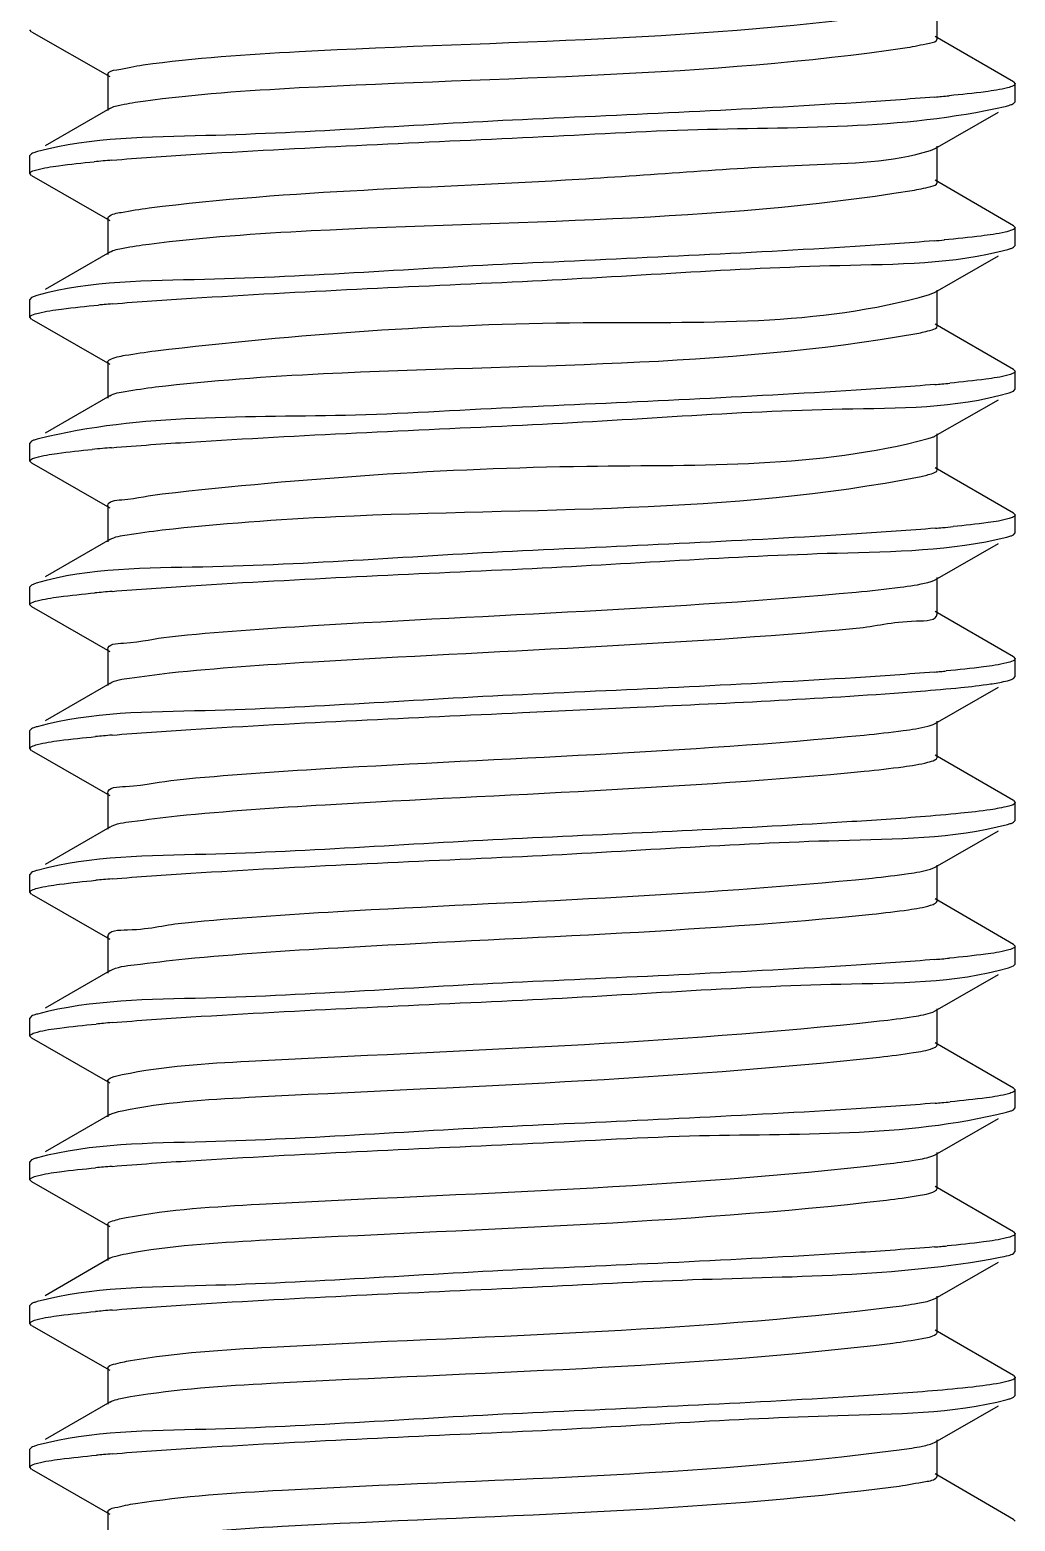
# Model space of a CAD drawing. Extents: x 1247970 to 1725648, y 860327 to 1277876.
# Drawn here: x 1318365.7 to 1318426.8, y 1199330.8 to 1199423.2 of the extents above; entities that cross this region are included whole.
import ezdxf

# ---------------------------------------------------------------- set-up
doc = ezdxf.new("R2010")
doc.units = 0
doc.header["$LTSCALE"] = 1000
doc.header["$MEASUREMENT"] = 0
doc.layers.get('0').update_dxf_attribs({"color": 254})
doc.layers.add('TK', color=4, linetype='Continuous')

# ---------------------------------------------------------------- blocks, each defined once
blk = doc.blocks.new('A$C7BF01818')
at = {"linetype": 'Continuous'}
for p, q in [((-2241.757, 5933.164), (-2241.757, 5935.404)), ((-2297.905, 5933.6), (-2298.005, 5933.715)), ((-2297.905, 5933.6), (-2293.051, 5930.814)), ((-2237.02, 5930.486), (-2241.874, 5933.299)), ((-2293.17, 5930.95), (-2293.17, 5928.71)), ((-2237.02, 5930.486), (-2236.921, 5930.372)), ((-2236.921, 5929.261), (-2236.921, 5930.372)), ((-2237.022, 5929.146), (-2236.921, 5929.261)), ((-2293.053, 5928.845), (-2297.045, 5926.532)), ((-2241.876, 5926.36), (-2237.957, 5928.61)), ((-2242.165, 5926.244), (-2241.878, 5926.36)), ((-2241.757, 5924.256), (-2241.757, 5926.496)), ((-2297.907, 5926.032), (-2298.005, 5925.918)), ((-2298.005, 5924.807), (-2298.005, 5925.918)), ((-2297.905, 5924.692), (-2298.005, 5924.807)), ((-2297.905, 5924.692), (-2293.051, 5921.906)), ((-2237.02, 5921.578), (-2241.874, 5924.391)), ((-2293.17, 5922.042), (-2293.17, 5919.802)), ((-2293.169, 5922.042), (-2293.124, 5922.127)), ((-2237.02, 5921.578), (-2236.921, 5921.464)), ((-2236.921, 5920.353), (-2236.921, 5921.464)), ((-2293.053, 5919.937), (-2297.045, 5917.624)), ((-2237.022, 5920.238), (-2236.921, 5920.353)), ((-2241.876, 5917.452), (-2237.957, 5919.702)), ((-2297.907, 5917.124), (-2298.005, 5917.01)), ((-2298.005, 5915.899), (-2298.005, 5917.01)), ((-2297.573, 5917.249), (-2297.906, 5917.124)), ((-2242.226, 5917.317), (-2241.878, 5917.452)), ((-2241.757, 5915.348), (-2241.757, 5917.588)), ((-2297.905, 5915.784), (-2298.005, 5915.9)), ((-2297.905, 5915.784), (-2293.051, 5912.998)), ((-2237.02, 5912.67), (-2241.874, 5915.483)), ((-2293.17, 5913.134), (-2293.17, 5910.894)), ((-2237.02, 5912.67), (-2236.921, 5912.556)), ((-2236.921, 5911.445), (-2236.921, 5912.556)), ((-2237.022, 5911.33), (-2236.921, 5911.445)), ((-2293.053, 5911.029), (-2297.045, 5908.716)), ((-2241.876, 5908.544), (-2237.957, 5910.793)), ((-2237.303, 5911.22), (-2237.022, 5911.33)), ((-2241.757, 5906.44), (-2241.757, 5908.68)), ((-2297.907, 5908.216), (-2298.005, 5908.103)), ((-2298.005, 5906.991), (-2298.005, 5908.102)), ((-2297.905, 5906.876), (-2298.005, 5906.99)), ((-2297.905, 5906.876), (-2293.051, 5904.09)), ((-2237.02, 5903.762), (-2241.874, 5906.575)), ((-2293.17, 5904.226), (-2293.17, 5901.986)), ((-2237.02, 5903.762), (-2236.921, 5903.649)), ((-2236.921, 5902.537), (-2236.921, 5903.648)), ((-2237.022, 5902.422), (-2236.921, 5902.536)), ((-2293.053, 5902.121), (-2297.045, 5899.808)), ((-2241.876, 5899.635), (-2237.957, 5901.885)), ((-2297.619, 5899.42), (-2297.907, 5899.308)), ((-2241.757, 5897.532), (-2241.757, 5899.772)), ((-2297.907, 5899.308), (-2298.005, 5899.194)), ((-2298.005, 5898.083), (-2298.005, 5899.194)), ((-2297.905, 5897.968), (-2298.005, 5898.083)), ((-2297.905, 5897.968), (-2293.051, 5895.181)), ((-2237.02, 5894.854), (-2241.874, 5897.667)), ((-2293.17, 5895.318), (-2293.17, 5893.078)), ((-2237.02, 5894.854), (-2236.921, 5894.74)), ((-2236.921, 5893.629), (-2236.921, 5894.74)), ((-2293.053, 5893.213), (-2297.045, 5890.899)), ((-2241.876, 5890.727), (-2237.957, 5892.977)), ((-2237.022, 5893.514), (-2236.921, 5893.629)), ((-2297.907, 5890.4), (-2298.005, 5890.286)), ((-2298.005, 5889.175), (-2298.005, 5890.286)), ((-2241.757, 5888.624), (-2241.757, 5890.864)), ((-2297.905, 5889.06), (-2298.005, 5889.175)), ((-2297.905, 5889.06), (-2293.051, 5886.273)), ((-2237.02, 5885.946), (-2241.874, 5888.759)), ((-2293.17, 5886.41), (-2293.17, 5884.17)), ((-2237.02, 5885.946), (-2236.921, 5885.832)), ((-2236.921, 5884.721), (-2236.921, 5885.832)), ((-2237.022, 5884.606), (-2236.921, 5884.721)), ((-2293.053, 5884.305), (-2297.045, 5881.991)), ((-2241.876, 5881.819), (-2237.957, 5884.069)), ((-2241.757, 5879.716), (-2241.757, 5881.956)), ((-2297.907, 5881.492), (-2298.005, 5881.378)), ((-2298.005, 5880.267), (-2298.005, 5881.378)), ((-2242.161, 5881.704), (-2241.877, 5881.819)), ((-2297.905, 5880.152), (-2298.005, 5880.267)), ((-2297.905, 5880.152), (-2293.051, 5877.365)), ((-2237.02, 5877.038), (-2241.874, 5879.851)), ((-2293.17, 5877.502), (-2293.17, 5875.262)), ((-2237.02, 5877.038), (-2236.921, 5876.924)), ((-2236.921, 5875.813), (-2236.921, 5876.924)), ((-2293.053, 5875.397), (-2297.045, 5873.083)), ((-2237.338, 5875.578), (-2237.022, 5875.698)), ((-2237.022, 5875.698), (-2236.921, 5875.813)), ((-2241.876, 5872.911), (-2237.957, 5875.161)), ((-2242.021, 5872.844), (-2241.876, 5872.911)), ((-2241.757, 5870.808), (-2241.757, 5873.048)), ((-2297.907, 5872.584), (-2298.005, 5872.47)), ((-2298.005, 5871.358), (-2298.005, 5872.47)), ((-2297.905, 5871.244), (-2298.005, 5871.358)), ((-2297.905, 5871.244), (-2293.051, 5868.457)), ((-2237.02, 5868.13), (-2241.874, 5870.943)), ((-2293.17, 5868.593), (-2293.17, 5866.354)), ((-2237.02, 5868.13), (-2236.921, 5868.017)), ((-2236.921, 5866.904), (-2236.921, 5868.016)), ((-2293.053, 5866.489), (-2297.045, 5864.175)), ((-2241.876, 5864.003), (-2237.957, 5866.253)), ((-2237.022, 5866.79), (-2236.921, 5866.904)), ((-2297.907, 5863.676), (-2298.005, 5863.562)), ((-2298.005, 5862.45), (-2298.005, 5863.562)), ((-2242.019, 5863.937), (-2241.876, 5864.003)), ((-2241.757, 5861.9), (-2241.757, 5864.139)), ((-2297.905, 5862.336), (-2298.005, 5862.45)), ((-2297.905, 5862.336), (-2293.051, 5859.549)), ((-2237.02, 5859.221), (-2241.874, 5862.035)), ((-2293.17, 5859.685), (-2293.17, 5857.446)), ((-2237.02, 5859.221), (-2236.921, 5859.107)), ((-2236.921, 5857.996), (-2236.921, 5859.108)), ((-2237.022, 5857.881), (-2236.921, 5857.996)), ((-2293.053, 5857.581), (-2297.045, 5855.267)), ((-2241.876, 5855.095), (-2237.957, 5857.345)), ((-2242.041, 5855.021), (-2241.876, 5855.095)), ((-2241.757, 5852.992), (-2241.757, 5855.231)), ((-2297.907, 5854.767), (-2298.005, 5854.654)), ((-2298.005, 5853.542), (-2298.005, 5854.654)), ((-2297.905, 5853.427), (-2298.005, 5853.542)), ((-2297.905, 5853.427), (-2293.051, 5850.641)), ((-2237.02, 5850.313), (-2241.874, 5853.127)), ((-2293.17, 5850.777), (-2293.17, 5848.538)), ((-2237.02, 5850.313), (-2236.921, 5850.199)), ((-2236.921, 5849.088), (-2236.921, 5850.2)), ((-2293.053, 5848.673), (-2297.045, 5846.359)), ((-2237.022, 5848.973), (-2236.921, 5849.088)), ((-2241.876, 5846.187), (-2237.957, 5848.437)), ((-2297.907, 5845.859), (-2298.005, 5845.746)), ((-2242.067, 5846.103), (-2241.876, 5846.187)), ((-2241.757, 5844.083), (-2241.757, 5846.323)), ((-2298.005, 5844.634), (-2298.005, 5845.746)), ((-2297.905, 5844.519), (-2298.005, 5844.634)), ((-2297.905, 5844.519), (-2293.051, 5841.733)), ((-2237.02, 5841.405), (-2241.874, 5844.219)), ((-2241.779, 5844.025), (-2241.757, 5844.083)), ((-2293.17, 5841.869), (-2293.17, 5839.629)), ((-2237.02, 5841.405), (-2236.921, 5841.292))]:
    blk.add_line(p, q, dxfattribs=at)
for centre, radius, start, end in [((-2252.15, 6050.5), 121.382, 274.84406, 275.04292), ((-2250.608, 6033.057), 103.871, 275.04166, 275.30035), ((-2284.521, 5824.365), 101.619, 95.04917, 95.36204), ((-2282.608, 5802.737), 123.331, 94.79375, 95.05042), ((-2251.913, 6038.813), 118.593, 274.81875, 275.12824), ((-2283.964, 5809.273), 107.828, 95.02334, 95.20345), ((-2282.46, 5792.121), 125.046, 94.77811, 95.02153), ((-2252.127, 6032.419), 121.116, 274.84658, 275.04778), ((-2250.513, 6014.184), 102.81, 275.04589, 275.32837), ((-2284.774, 5809.32), 98.836, 95.06065, 95.43857), ((-2282.68, 5785.752), 122.498, 94.80202, 95.06403), ((-2252.018, 6022.262), 119.863, 274.85983, 275.06848), ((-2250.124, 6001.005), 98.521, 275.06338, 275.44591), ((-2284.43, 5796.636), 102.628, 95.04513, 95.33486), ((-2282.586, 5775.758), 123.588, 94.7915, 95.04573), ((-2252.259, 6016.118), 122.637, 274.83072, 275.02351), ((-2250.978, 6001.533), 107.996, 275.02407, 275.19785), ((-2284.333, 5786.652), 103.708, 95.04075, 95.30625), ((-2282.563, 5766.581), 123.857, 94.78923, 95.04074), ((-2284.322, 5777.616), 103.837, 95.04031, 95.30281), ((-2282.562, 5757.662), 123.868, 94.78941, 95.04023), ((-2252.145, 5996.989), 121.319, 274.8442, 275.04529), ((-2250.557, 5979.04), 103.3, 275.0437, 275.31624), ((-2284.284, 5768.297), 104.249, 95.0386, 95.2919), ((-2282.553, 5748.655), 123.968, 94.78847, 95.0383), ((-2252.108, 5987.655), 120.892, 274.84907, 275.05052), ((-2250.468, 5969.139), 102.303, 275.04834, 275.341), ((-2284.334, 5759.937), 103.699, 95.04085, 95.30638), ((-2282.565, 5739.879), 123.835, 94.78966, 95.04084), ((-2252.231, 5980.174), 122.324, 274.83423, 275.02846), ((-2250.882, 5964.832), 106.923, 275.02861, 275.22414), ((-2284.37, 5751.43), 103.296, 95.04258, 95.31684), ((-2282.576, 5731.1), 123.706, 94.7911, 95.04281), ((-2284.233, 5740.998), 104.826, 95.03614, 95.27729), ((-2282.538, 5721.756), 124.143, 94.78678, 95.03556)]:
    blk.add_arc(centre, radius, start, end, dxfattribs=at)
for points, knots in [([(-2290.976, 5931.54), (-2287.771, 5931.977), (-2271.968, 5933.053), (-2256.068, 5933.019), (-2243.611, 5934.863)], [0, 0, 0, 0, 0.204341, 1, 1, 1, 1]), ([(-2243.611, 5932.623), (-2243.145, 5932.692), (-2242.66, 5932.815), (-2241.758, 5932.984), (-2241.757, 5933.164)], [0, 0, 0, 0, 0.722496, 1, 1, 1, 1]), ([(-2290.976, 5929.3), (-2287.771, 5929.738), (-2271.968, 5930.813), (-2256.068, 5930.78), (-2243.611, 5932.623)], [0, 0, 0, 0, 0.204341, 1, 1, 1, 1]), ([(-2293.17, 5930.95), (-2293.171, 5931.16), (-2292.083, 5931.316), (-2291.525, 5931.465), (-2290.976, 5931.54)], [0, 0, 0, 0, 0.274392, 1, 1, 1, 1]), ([(-2237.388, 5930.124), (-2237.839, 5930.004), (-2239.051, 5929.83), (-2240.263, 5929.7), (-2241.013, 5929.63)], [0, 0, 0, 0, 0.382662, 1, 1, 1, 1]), ([(-2236.923, 5930.372), (-2236.923, 5930.316), (-2237.113, 5930.196), (-2237.269, 5930.156), (-2237.388, 5930.124)], [0, 0, 0, 0, 0.314668, 1, 1, 1, 1]), ([(-2293.053, 5928.845), (-2292.835, 5928.971), (-2292.123, 5929.12), (-2291.43, 5929.238), (-2290.976, 5929.3)], [0, 0, 0, 0, 0.35445, 1, 1, 1, 1]), ([(-2241.9, 5929.552), (-2243.526, 5929.414), (-2252.042, 5928.835), (-2260.569, 5928.465), (-2267.463, 5928.145)], [0, 0, 0, 0, 0.191226, 1, 1, 1, 1]), ([(-2267.463, 5927.034), (-2264.049, 5927.193), (-2254.101, 5927.839), (-2243.956, 5927.497), (-2237.548, 5928.973)], [0, 0, 0, 0, 0.341996, 1, 1, 1, 1]), ([(-2237.548, 5928.973), (-2237.441, 5928.998), (-2237.262, 5929.044), (-2237.088, 5929.109), (-2237.023, 5929.146)], [0, 0, 0, 0, 0.596197, 1, 1, 1, 1]), ([(-2267.463, 5928.145), (-2274.006, 5927.842), (-2283.966, 5927.057), (-2294.156, 5927.067), (-2297.537, 5926.167)], [0, 0, 0, 0, 0.651835, 1, 1, 1, 1]), ([(-2292.914, 5925.637), (-2291.288, 5925.774), (-2282.81, 5926.347), (-2274.321, 5926.716), (-2267.463, 5927.034)], [0, 0, 0, 0, 0.192046, 1, 1, 1, 1]), ([(-2290.608, 5922.68), (-2281.781, 5923.799), (-2268.032, 5923.988), (-2251.989, 5925.378), (-2244.57, 5925.493), (-2242.165, 5926.244)], [0, 0, 0, 0, 0.54943, 0.844433, 1, 1, 1, 1]), ([(-2297.537, 5926.167), (-2297.611, 5926.147), (-2297.737, 5926.11), (-2297.859, 5926.06), (-2297.906, 5926.032)], [0, 0, 0, 0, 0.581782, 1, 1, 1, 1]), ([(-2297.573, 5925.046), (-2297.134, 5925.167), (-2295.944, 5925.34), (-2294.756, 5925.47), (-2294.018, 5925.54)], [0, 0, 0, 0, 0.380389, 1, 1, 1, 1]), ([(-2298.004, 5924.807), (-2298.004, 5924.861), (-2297.83, 5924.976), (-2297.684, 5925.015), (-2297.573, 5925.046)], [0, 0, 0, 0, 0.318102, 1, 1, 1, 1]), ([(-2290.608, 5920.441), (-2287.275, 5920.863), (-2271.498, 5921.959), (-2255.587, 5921.774), (-2243.298, 5923.763)], [0, 0, 0, 0, 0.212529, 1, 1, 1, 1]), ([(-2243.298, 5923.763), (-2242.911, 5923.826), (-2242.493, 5923.927), (-2241.759, 5924.103), (-2241.758, 5924.256)], [0, 0, 0, 0, 0.718432, 1, 1, 1, 1]), ([(-2293.124, 5922.127), (-2292.92, 5922.315), (-2291.999, 5922.447), (-2291.187, 5922.607), (-2290.608, 5922.68)], [0, 0, 0, 0, 0.322599, 1, 1, 1, 1]), ([(-2237.548, 5921.177), (-2238.033, 5921.065), (-2239.29, 5920.892), (-2240.548, 5920.763), (-2241.313, 5920.695)], [0, 0, 0, 0, 0.393161, 1, 1, 1, 1]), ([(-2236.923, 5921.464), (-2236.923, 5921.393), (-2237.193, 5921.26), (-2237.389, 5921.213), (-2237.548, 5921.177)], [0, 0, 0, 0, 0.302841, 1, 1, 1, 1]), ([(-2293.053, 5919.937), (-2292.801, 5920.083), (-2291.96, 5920.239), (-2291.147, 5920.372), (-2290.608, 5920.441)], [0, 0, 0, 0, 0.348625, 1, 1, 1, 1]), ([(-2241.951, 5920.639), (-2243.577, 5920.502), (-2252.076, 5919.926), (-2260.586, 5919.557), (-2267.463, 5919.237)], [0, 0, 0, 0, 0.191636, 1, 1, 1, 1]), ([(-2267.463, 5918.126), (-2260.907, 5918.43), (-2250.945, 5919.229), (-2240.74, 5919.194), (-2237.371, 5920.109)], [0, 0, 0, 0, 0.652766, 1, 1, 1, 1]), ([(-2237.371, 5920.109), (-2237.302, 5920.128), (-2237.183, 5920.164), (-2237.068, 5920.212), (-2237.022, 5920.238)], [0, 0, 0, 0, 0.578741, 1, 1, 1, 1]), ([(-2267.463, 5919.237), (-2274.033, 5918.932), (-2283.996, 5918.121), (-2294.215, 5918.179), (-2297.573, 5917.249)], [0, 0, 0, 0, 0.653678, 1, 1, 1, 1]), ([(-2292.876, 5916.733), (-2291.25, 5916.869), (-2282.785, 5917.44), (-2274.308, 5917.808), (-2267.463, 5918.126)], [0, 0, 0, 0, 0.192375, 1, 1, 1, 1]), ([(-2290.213, 5913.821), (-2281.42, 5914.862), (-2265.509, 5916.016), (-2249.123, 5915.309), (-2242.226, 5917.317)], [0, 0, 0, 0, 0.552081, 1, 1, 1, 1]), ([(-2298.004, 5915.9), (-2298.003, 5915.962), (-2297.782, 5916.087), (-2297.61, 5916.13), (-2297.475, 5916.163)], [0, 0, 0, 0, 0.309935, 1, 1, 1, 1]), ([(-2297.475, 5916.163), (-2297.004, 5916.281), (-2295.758, 5916.457), (-2294.51, 5916.587), (-2293.743, 5916.657)], [0, 0, 0, 0, 0.386692, 1, 1, 1, 1]), ([(-2243.013, 5914.903), (-2242.697, 5914.96), (-2242.343, 5915.043), (-2241.759, 5915.219), (-2241.758, 5915.348)], [0, 0, 0, 0, 0.71359, 1, 1, 1, 1]), ([(-2290.213, 5911.581), (-2286.756, 5911.99), (-2271.023, 5913.108), (-2255.112, 5912.742), (-2243.013, 5914.903)], [0, 0, 0, 0, 0.220747, 1, 1, 1, 1]), ([(-2293.169, 5913.134), (-2293.169, 5913.158), (-2293.138, 5913.216), (-2293.088, 5913.249), (-2293.057, 5913.267)], [0, 0, 0, 0, 0.401335, 1, 1, 1, 1]), ([(-2293.057, 5913.267), (-2292.771, 5913.435), (-2291.787, 5913.595), (-2290.845, 5913.746), (-2290.213, 5913.821)], [0, 0, 0, 0, 0.342495, 1, 1, 1, 1]), ([(-2236.923, 5912.556), (-2236.923, 5912.501), (-2237.105, 5912.383), (-2237.256, 5912.344), (-2237.371, 5912.313)], [0, 0, 0, 0, 0.316326, 1, 1, 1, 1]), ([(-2293.053, 5911.029), (-2292.766, 5911.196), (-2291.784, 5911.357), (-2290.843, 5911.506), (-2290.213, 5911.581)], [0, 0, 0, 0, 0.343498, 1, 1, 1, 1]), ([(-2241.894, 5911.736), (-2243.52, 5911.598), (-2252.037, 5911.019), (-2260.566, 5910.649), (-2267.463, 5910.329)], [0, 0, 0, 0, 0.191158, 1, 1, 1, 1]), ([(-2237.371, 5912.313), (-2237.816, 5912.192), (-2239.019, 5912.018), (-2240.22, 5911.888), (-2240.966, 5911.818)], [0, 0, 0, 0, 0.381483, 1, 1, 1, 1]), ([(-2267.463, 5909.218), (-2260.854, 5909.525), (-2250.888, 5910.379), (-2240.624, 5910.242), (-2237.303, 5911.22)], [0, 0, 0, 0, 0.656499, 1, 1, 1, 1]), ([(-2267.463, 5910.329), (-2270.917, 5910.169), (-2280.89, 5909.492), (-2291.103, 5909.962), (-2297.475, 5908.367)], [0, 0, 0, 0, 0.344792, 1, 1, 1, 1]), ([(-2292.934, 5907.82), (-2291.308, 5907.956), (-2282.824, 5908.53), (-2274.328, 5908.899), (-2267.463, 5909.218)], [0, 0, 0, 0, 0.191903, 1, 1, 1, 1]), ([(-2297.475, 5908.367), (-2297.562, 5908.345), (-2297.709, 5908.304), (-2297.852, 5908.248), (-2297.906, 5908.216)], [0, 0, 0, 0, 0.588339, 1, 1, 1, 1]), ([(-2289.792, 5904.961), (-2281.057, 5905.933), (-2265.298, 5907.049), (-2249.147, 5906.549), (-2242.308, 5908.386)], [0, 0, 0, 0, 0.553819, 1, 1, 1, 1]), ([(-2242.308, 5908.386), (-2242.222, 5908.409), (-2242.076, 5908.453), (-2241.933, 5908.511), (-2241.878, 5908.544)], [0, 0, 0, 0, 0.579738, 1, 1, 1, 1]), ([(-2298.004, 5906.99), (-2298.005, 5907.04), (-2297.853, 5907.15), (-2297.719, 5907.187), (-2297.619, 5907.217)], [0, 0, 0, 0, 0.322943, 1, 1, 1, 1]), ([(-2297.619, 5907.217), (-2297.196, 5907.341), (-2296.031, 5907.512), (-2294.869, 5907.642), (-2294.142, 5907.712)], [0, 0, 0, 0, 0.376738, 1, 1, 1, 1]), ([(-2289.792, 5902.721), (-2286.215, 5903.119), (-2270.546, 5904.262), (-2254.64, 5903.67), (-2242.757, 5906.043)], [0, 0, 0, 0, 0.229014, 1, 1, 1, 1]), ([(-2242.757, 5906.043), (-2242.504, 5906.094), (-2242.21, 5906.162), (-2241.759, 5906.333), (-2241.758, 5906.44)], [0, 0, 0, 0, 0.707057, 1, 1, 1, 1]), ([(-2293.168, 5904.226), (-2293.171, 5904.537), (-2291.445, 5904.62), (-2290.635, 5904.867), (-2289.792, 5904.961)], [0, 0, 0, 0, 0.268521, 1, 1, 1, 1]), ([(-2237.303, 5903.424), (-2237.725, 5903.299), (-2238.888, 5903.128), (-2240.048, 5902.998), (-2240.774, 5902.928)], [0, 0, 0, 0, 0.376375, 1, 1, 1, 1]), ([(-2236.923, 5903.649), (-2236.922, 5903.6), (-2237.072, 5903.49), (-2237.205, 5903.453), (-2237.303, 5903.424)], [0, 0, 0, 0, 0.323462, 1, 1, 1, 1]), ([(-2293.053, 5902.121), (-2292.729, 5902.31), (-2291.597, 5902.473), (-2290.52, 5902.64), (-2289.792, 5902.721)], [0, 0, 0, 0, 0.338958, 1, 1, 1, 1]), ([(-2241.864, 5902.83), (-2243.49, 5902.692), (-2252.017, 5902.112), (-2260.556, 5901.742), (-2267.463, 5901.421)], [0, 0, 0, 0, 0.190905, 1, 1, 1, 1]), ([(-2267.463, 5900.31), (-2260.963, 5900.612), (-2251.012, 5901.361), (-2240.862, 5901.415), (-2237.448, 5902.273)], [0, 0, 0, 0, 0.648919, 1, 1, 1, 1]), ([(-2237.448, 5902.273), (-2237.362, 5902.295), (-2237.217, 5902.335), (-2237.076, 5902.391), (-2237.023, 5902.422)], [0, 0, 0, 0, 0.58711, 1, 1, 1, 1]), ([(-2267.463, 5901.421), (-2274.069, 5901.115), (-2284.035, 5900.264), (-2294.295, 5900.394), (-2297.619, 5899.42)], [0, 0, 0, 0, 0.656237, 1, 1, 1, 1]), ([(-2292.909, 5898.914), (-2291.283, 5899.05), (-2282.807, 5899.623), (-2274.319, 5899.992), (-2267.463, 5900.31)], [0, 0, 0, 0, 0.192099, 1, 1, 1, 1]), ([(-2246.787, 5898.87), (-2245.871, 5898.955), (-2244.384, 5899.114), (-2242.896, 5899.324), (-2242.338, 5899.47)], [0, 0, 0, 0, 0.614953, 1, 1, 1, 1]), ([(-2242.338, 5899.47), (-2242.246, 5899.494), (-2242.089, 5899.54), (-2241.937, 5899.601), (-2241.877, 5899.635)], [0, 0, 0, 0, 0.58289, 1, 1, 1, 1]), ([(-2297.559, 5898.326), (-2297.115, 5898.447), (-2295.915, 5898.62), (-2294.716, 5898.75), (-2293.972, 5898.82)], [0, 0, 0, 0, 0.381325, 1, 1, 1, 1]), ([(-2289.345, 5896.101), (-2286.391, 5896.412), (-2272.204, 5897.379), (-2257.985, 5897.83), (-2246.787, 5898.87)], [0, 0, 0, 0, 0.208947, 1, 1, 1, 1]), ([(-2298.004, 5898.083), (-2298.004, 5898.138), (-2297.824, 5898.255), (-2297.673, 5898.294), (-2297.559, 5898.326)], [0, 0, 0, 0, 0.316636, 1, 1, 1, 1]), ([(-2289.345, 5893.861), (-2286.391, 5894.172), (-2272.204, 5895.139), (-2257.985, 5895.59), (-2246.787, 5896.63)], [0, 0, 0, 0, 0.208947, 1, 1, 1, 1]), ([(-2246.787, 5896.63), (-2245.537, 5896.746), (-2244.371, 5897.147), (-2241.761, 5897.077), (-2241.759, 5897.532)], [0, 0, 0, 0, 0.733921, 1, 1, 1, 1]), ([(-2293.168, 5895.318), (-2293.169, 5895.668), (-2291.204, 5895.713), (-2290.299, 5896.001), (-2289.345, 5896.101)], [0, 0, 0, 0, 0.267446, 1, 1, 1, 1]), ([(-2293.053, 5893.213), (-2292.689, 5893.425), (-2291.398, 5893.589), (-2290.177, 5893.774), (-2289.345, 5893.861)], [0, 0, 0, 0, 0.334958, 1, 1, 1, 1]), ([(-2241.931, 5893.917), (-2243.558, 5893.779), (-2252.063, 5893.202), (-2260.579, 5892.833), (-2267.463, 5892.513)], [0, 0, 0, 0, 0.191467, 1, 1, 1, 1]), ([(-2237.448, 5894.477), (-2237.92, 5894.358), (-2239.171, 5894.182), (-2240.424, 5894.051), (-2241.194, 5893.981)], [0, 0, 0, 0, 0.386251, 1, 1, 1, 1]), ([(-2236.923, 5894.74), (-2236.924, 5894.678), (-2237.143, 5894.553), (-2237.314, 5894.51), (-2237.448, 5894.477)], [0, 0, 0, 0, 0.310033, 1, 1, 1, 1]), ([(-2242.788, 5892.735), (-2241.956, 5892.801), (-2240.51, 5892.925), (-2239.066, 5893.087), (-2238.456, 5893.177)], [0, 0, 0, 0, 0.575131, 1, 1, 1, 1]), ([(-2238.456, 5893.177), (-2238.146, 5893.223), (-2237.665, 5893.31), (-2237.177, 5893.425), (-2237.022, 5893.514)], [0, 0, 0, 0, 0.638171, 1, 1, 1, 1]), ([(-2267.463, 5892.513), (-2274.022, 5892.209), (-2283.984, 5891.408), (-2294.191, 5891.446), (-2297.559, 5890.529)], [0, 0, 0, 0, 0.652917, 1, 1, 1, 1]), ([(-2267.463, 5891.402), (-2265.092, 5891.512), (-2256.865, 5891.901), (-2248.634, 5892.275), (-2242.788, 5892.735)], [0, 0, 0, 0, 0.28814, 1, 1, 1, 1]), ([(-2292.904, 5890.006), (-2291.277, 5890.142), (-2282.803, 5890.715), (-2274.317, 5891.084), (-2267.463, 5891.402)], [0, 0, 0, 0, 0.192158, 1, 1, 1, 1]), ([(-2297.559, 5890.529), (-2297.628, 5890.51), (-2297.746, 5890.474), (-2297.861, 5890.426), (-2297.906, 5890.4)], [0, 0, 0, 0, 0.579272, 1, 1, 1, 1]), ([(-2246.279, 5890.01), (-2245.47, 5890.089), (-2244.15, 5890.236), (-2242.831, 5890.432), (-2242.331, 5890.564)], [0, 0, 0, 0, 0.611011, 1, 1, 1, 1]), ([(-2242.331, 5890.564), (-2242.24, 5890.588), (-2242.086, 5890.633), (-2241.936, 5890.694), (-2241.877, 5890.727)], [0, 0, 0, 0, 0.582587, 1, 1, 1, 1]), ([(-2298.004, 5889.175), (-2298.004, 5889.231), (-2297.815, 5889.35), (-2297.661, 5889.39), (-2297.542, 5889.422)], [0, 0, 0, 0, 0.315035, 1, 1, 1, 1]), ([(-2297.542, 5889.422), (-2297.092, 5889.542), (-2295.882, 5889.716), (-2294.673, 5889.846), (-2293.924, 5889.916)], [0, 0, 0, 0, 0.382446, 1, 1, 1, 1]), ([(-2288.873, 5887.241), (-2285.821, 5887.545), (-2271.622, 5888.503), (-2257.387, 5888.928), (-2246.279, 5890.01)], [0, 0, 0, 0, 0.215566, 1, 1, 1, 1]), ([(-2246.279, 5887.77), (-2245.47, 5887.849), (-2244.15, 5887.996), (-2242.831, 5888.192), (-2242.331, 5888.324)], [0, 0, 0, 0, 0.611011, 1, 1, 1, 1]), ([(-2242.331, 5888.324), (-2242.184, 5888.362), (-2241.994, 5888.411), (-2241.76, 5888.555), (-2241.759, 5888.624)], [0, 0, 0, 0, 0.686522, 1, 1, 1, 1]), ([(-2288.873, 5885.002), (-2285.821, 5885.306), (-2271.622, 5886.263), (-2257.387, 5886.689), (-2246.279, 5887.77)], [0, 0, 0, 0, 0.215566, 1, 1, 1, 1]), ([(-2293.168, 5886.41), (-2293.168, 5886.801), (-2290.95, 5886.803), (-2289.943, 5887.135), (-2288.873, 5887.241)], [0, 0, 0, 0, 0.266695, 1, 1, 1, 1]), ([(-2236.921, 5885.832), (-2236.921, 5885.683), (-2237.668, 5885.539), (-2238.071, 5885.438), (-2238.456, 5885.381)], [0, 0, 0, 0, 0.276868, 1, 1, 1, 1]), ([(-2293.052, 5884.305), (-2292.647, 5884.541), (-2291.188, 5884.703), (-2289.814, 5884.908), (-2288.873, 5885.002)], [0, 0, 0, 0, 0.331453, 1, 1, 1, 1]), ([(-2242.788, 5884.939), (-2244.411, 5884.811), (-2252.631, 5884.273), (-2260.861, 5883.911), (-2267.463, 5883.605)], [0, 0, 0, 0, 0.19766, 1, 1, 1, 1]), ([(-2238.456, 5885.381), (-2239.066, 5885.29), (-2240.51, 5885.129), (-2241.956, 5885.004), (-2242.788, 5884.939)], [0, 0, 0, 0, 0.424869, 1, 1, 1, 1]), ([(-2267.463, 5882.494), (-2260.926, 5882.797), (-2250.968, 5883.577), (-2240.783, 5883.576), (-2237.398, 5884.47)], [0, 0, 0, 0, 0.651436, 1, 1, 1, 1]), ([(-2237.398, 5884.47), (-2237.323, 5884.49), (-2237.195, 5884.527), (-2237.071, 5884.578), (-2237.022, 5884.606)], [0, 0, 0, 0, 0.581798, 1, 1, 1, 1]), ([(-2267.463, 5883.605), (-2274.009, 5883.301), (-2283.969, 5882.512), (-2294.164, 5882.529), (-2297.542, 5881.625)], [0, 0, 0, 0, 0.652036, 1, 1, 1, 1]), ([(-2292.904, 5881.098), (-2291.278, 5881.234), (-2282.803, 5881.807), (-2274.317, 5882.175), (-2267.463, 5882.494)], [0, 0, 0, 0, 0.192166, 1, 1, 1, 1]), ([(-2297.542, 5881.625), (-2297.615, 5881.606), (-2297.739, 5881.569), (-2297.859, 5881.519), (-2297.906, 5881.492)], [0, 0, 0, 0, 0.581213, 1, 1, 1, 1]), ([(-2297.539, 5880.515), (-2297.088, 5880.635), (-2295.877, 5880.809), (-2294.667, 5880.939), (-2293.918, 5881.008)], [0, 0, 0, 0, 0.382719, 1, 1, 1, 1]), ([(-2288.375, 5878.382), (-2285.229, 5878.68), (-2271.035, 5879.627), (-2256.801, 5880.022), (-2245.795, 5881.15)], [0, 0, 0, 0, 0.222184, 1, 1, 1, 1]), ([(-2245.795, 5881.15), (-2245.037, 5881.228), (-2243.822, 5881.374), (-2242.604, 5881.566), (-2242.161, 5881.704)], [0, 0, 0, 0, 0.6218, 1, 1, 1, 1]), ([(-2298.004, 5880.267), (-2298.004, 5880.323), (-2297.814, 5880.443), (-2297.658, 5880.483), (-2297.539, 5880.515)], [0, 0, 0, 0, 0.314687, 1, 1, 1, 1]), ([(-2245.795, 5878.91), (-2245.037, 5878.988), (-2243.822, 5879.134), (-2242.604, 5879.326), (-2242.161, 5879.464)], [0, 0, 0, 0, 0.6218, 1, 1, 1, 1]), ([(-2242.161, 5879.464), (-2242.057, 5879.497), (-2241.913, 5879.54), (-2241.759, 5879.662), (-2241.759, 5879.716)], [0, 0, 0, 0, 0.670201, 1, 1, 1, 1]), ([(-2293.168, 5877.502), (-2293.166, 5877.936), (-2290.683, 5877.89), (-2289.568, 5878.268), (-2288.375, 5878.382)], [0, 0, 0, 0, 0.266219, 1, 1, 1, 1]), ([(-2288.375, 5876.142), (-2285.229, 5876.44), (-2271.035, 5877.388), (-2256.801, 5877.782), (-2245.795, 5878.91)], [0, 0, 0, 0, 0.222184, 1, 1, 1, 1]), ([(-2237.398, 5876.673), (-2237.846, 5876.555), (-2239.046, 5876.382), (-2240.245, 5876.253), (-2240.986, 5876.184)], [0, 0, 0, 0, 0.383858, 1, 1, 1, 1]), ([(-2236.923, 5876.924), (-2236.923, 5876.866), (-2237.118, 5876.746), (-2237.276, 5876.705), (-2237.398, 5876.673)], [0, 0, 0, 0, 0.313784, 1, 1, 1, 1]), ([(-2293.052, 5875.397), (-2292.603, 5875.658), (-2290.967, 5875.816), (-2289.433, 5876.041), (-2288.375, 5876.142)], [0, 0, 0, 0, 0.328403, 1, 1, 1, 1]), ([(-2241.9, 5876.103), (-2243.525, 5875.965), (-2252.041, 5875.386), (-2260.568, 5875.017), (-2267.463, 5874.697)], [0, 0, 0, 0, 0.19118, 1, 1, 1, 1]), ([(-2267.463, 5873.585), (-2260.882, 5873.891), (-2250.918, 5874.715), (-2240.685, 5874.634), (-2237.338, 5875.578)], [0, 0, 0, 0, 0.65449, 1, 1, 1, 1]), ([(-2267.463, 5874.697), (-2274.007, 5874.393), (-2283.966, 5873.607), (-2294.158, 5873.619), (-2297.539, 5872.718)], [0, 0, 0, 0, 0.65184, 1, 1, 1, 1]), ([(-2292.902, 5872.19), (-2291.275, 5872.326), (-2282.801, 5872.899), (-2274.316, 5873.267), (-2267.463, 5873.585)], [0, 0, 0, 0, 0.192189, 1, 1, 1, 1]), ([(-2297.539, 5872.718), (-2297.612, 5872.698), (-2297.737, 5872.661), (-2297.859, 5872.611), (-2297.906, 5872.584)], [0, 0, 0, 0, 0.581621, 1, 1, 1, 1]), ([(-2245.336, 5872.29), (-2244.629, 5872.367), (-2243.522, 5872.513), (-2242.404, 5872.697), (-2242.021, 5872.844)], [0, 0, 0, 0, 0.634502, 1, 1, 1, 1]), ([(-2297.538, 5871.607), (-2297.085, 5871.727), (-2295.868, 5871.902), (-2294.652, 5872.032), (-2293.899, 5872.102)], [0, 0, 0, 0, 0.382597, 1, 1, 1, 1]), ([(-2292.278, 5868.968), (-2289.703, 5869.512), (-2273.969, 5870.401), (-2258.317, 5870.884), (-2245.336, 5872.29)], [0, 0, 0, 0, 0.167728, 1, 1, 1, 1]), ([(-2298.004, 5871.358), (-2298.004, 5871.415), (-2297.813, 5871.535), (-2297.657, 5871.575), (-2297.538, 5871.607)], [0, 0, 0, 0, 0.314586, 1, 1, 1, 1]), ([(-2242.021, 5870.604), (-2241.952, 5870.631), (-2241.849, 5870.67), (-2241.758, 5870.768), (-2241.759, 5870.808)], [0, 0, 0, 0, 0.647537, 1, 1, 1, 1]), ([(-2292.278, 5866.728), (-2289.703, 5867.272), (-2273.969, 5868.161), (-2258.317, 5868.644), (-2245.336, 5870.051)], [0, 0, 0, 0, 0.167728, 1, 1, 1, 1]), ([(-2245.336, 5870.051), (-2244.629, 5870.127), (-2243.522, 5870.273), (-2242.404, 5870.457), (-2242.021, 5870.604)], [0, 0, 0, 0, 0.634502, 1, 1, 1, 1]), ([(-2293.168, 5868.593), (-2293.168, 5868.691), (-2292.773, 5868.858), (-2292.504, 5868.92), (-2292.278, 5868.968)], [0, 0, 0, 0, 0.296618, 1, 1, 1, 1]), ([(-2236.923, 5868.017), (-2236.922, 5867.964), (-2237.088, 5867.85), (-2237.231, 5867.812), (-2237.338, 5867.781)], [0, 0, 0, 0, 0.319074, 1, 1, 1, 1]), ([(-2241.889, 5867.196), (-2243.515, 5867.058), (-2252.034, 5866.479), (-2260.565, 5866.109), (-2267.463, 5865.789)], [0, 0, 0, 0, 0.191132, 1, 1, 1, 1]), ([(-2237.338, 5867.781), (-2237.78, 5867.657), (-2238.988, 5867.482), (-2240.193, 5867.35), (-2240.945, 5867.28)], [0, 0, 0, 0, 0.378352, 1, 1, 1, 1]), ([(-2293.052, 5866.489), (-2292.959, 5866.542), (-2292.701, 5866.631), (-2292.438, 5866.694), (-2292.278, 5866.728)], [0, 0, 0, 0, 0.39411, 1, 1, 1, 1]), ([(-2267.463, 5864.677), (-2264.011, 5864.838), (-2254.038, 5865.513), (-2243.828, 5865.047), (-2237.454, 5866.639)], [0, 0, 0, 0, 0.344717, 1, 1, 1, 1]), ([(-2237.454, 5866.639), (-2237.367, 5866.661), (-2237.22, 5866.702), (-2237.077, 5866.758), (-2237.023, 5866.79)], [0, 0, 0, 0, 0.587731, 1, 1, 1, 1]), ([(-2267.463, 5865.789), (-2274.006, 5865.485), (-2283.965, 5864.699), (-2294.157, 5864.711), (-2297.538, 5863.81)], [0, 0, 0, 0, 0.651792, 1, 1, 1, 1]), ([(-2292.905, 5863.282), (-2291.278, 5863.418), (-2282.803, 5863.991), (-2274.317, 5864.359), (-2267.463, 5864.677)], [0, 0, 0, 0, 0.192158, 1, 1, 1, 1]), ([(-2297.538, 5863.81), (-2297.612, 5863.791), (-2297.737, 5863.753), (-2297.859, 5863.703), (-2297.906, 5863.676)], [0, 0, 0, 0, 0.581708, 1, 1, 1, 1]), ([(-2292.035, 5860.108), (-2289.31, 5860.62), (-2273.54, 5861.578), (-2257.797, 5861.947), (-2244.903, 5863.431)], [0, 0, 0, 0, 0.176003, 1, 1, 1, 1]), ([(-2244.903, 5863.431), (-2244.292, 5863.501), (-2243.328, 5863.633), (-2242.357, 5863.806), (-2242.019, 5863.937)], [0, 0, 0, 0, 0.629585, 1, 1, 1, 1]), ([(-2298.004, 5862.45), (-2298.004, 5862.507), (-2297.815, 5862.626), (-2297.66, 5862.666), (-2297.541, 5862.698)], [0, 0, 0, 0, 0.314936, 1, 1, 1, 1]), ([(-2297.541, 5862.698), (-2297.091, 5862.818), (-2295.882, 5862.992), (-2294.673, 5863.122), (-2293.924, 5863.192)], [0, 0, 0, 0, 0.382548, 1, 1, 1, 1]), ([(-2244.903, 5861.191), (-2244.247, 5861.266), (-2243.252, 5861.414), (-2242.229, 5861.584), (-2241.911, 5861.745)], [0, 0, 0, 0, 0.6496, 1, 1, 1, 1]), ([(-2241.911, 5861.745), (-2241.87, 5861.765), (-2241.804, 5861.801), (-2241.758, 5861.871), (-2241.758, 5861.9)], [0, 0, 0, 0, 0.616299, 1, 1, 1, 1]), ([(-2292.035, 5857.868), (-2289.31, 5858.38), (-2273.54, 5859.339), (-2257.797, 5859.707), (-2244.903, 5861.191)], [0, 0, 0, 0, 0.176003, 1, 1, 1, 1]), ([(-2293.169, 5859.685), (-2293.168, 5859.804), (-2292.647, 5859.979), (-2292.321, 5860.054), (-2292.035, 5860.108)], [0, 0, 0, 0, 0.289179, 1, 1, 1, 1]), ([(-2237.454, 5858.843), (-2237.921, 5858.726), (-2239.154, 5858.552), (-2240.388, 5858.422), (-2241.146, 5858.353)], [0, 0, 0, 0, 0.387287, 1, 1, 1, 1]), ([(-2236.923, 5859.107), (-2236.924, 5859.044), (-2237.146, 5858.919), (-2237.319, 5858.876), (-2237.454, 5858.843)], [0, 0, 0, 0, 0.309717, 1, 1, 1, 1]), ([(-2293.052, 5857.581), (-2292.935, 5857.648), (-2292.593, 5857.754), (-2292.249, 5857.828), (-2292.035, 5857.868)], [0, 0, 0, 0, 0.382558, 1, 1, 1, 1]), ([(-2241.923, 5858.285), (-2243.549, 5858.147), (-2252.057, 5857.57), (-2260.576, 5857.2), (-2267.463, 5856.881)], [0, 0, 0, 0, 0.191405, 1, 1, 1, 1]), ([(-2237.859, 5857.644), (-2237.683, 5857.677), (-2237.4, 5857.739), (-2237.119, 5857.826), (-2237.022, 5857.881)], [0, 0, 0, 0, 0.616041, 1, 1, 1, 1]), ([(-2267.463, 5856.881), (-2274.009, 5856.577), (-2283.968, 5855.789), (-2294.162, 5855.804), (-2297.541, 5854.901)], [0, 0, 0, 0, 0.651968, 1, 1, 1, 1]), ([(-2267.463, 5855.769), (-2264.159, 5855.923), (-2254.301, 5856.505), (-2244.325, 5856.423), (-2237.859, 5857.644)], [0, 0, 0, 0, 0.334566, 1, 1, 1, 1]), ([(-2292.908, 5854.373), (-2291.282, 5854.51), (-2282.806, 5855.083), (-2274.319, 5855.451), (-2267.463, 5855.769)], [0, 0, 0, 0, 0.192138, 1, 1, 1, 1]), ([(-2297.541, 5854.901), (-2297.614, 5854.882), (-2297.739, 5854.845), (-2297.859, 5854.795), (-2297.906, 5854.767)], [0, 0, 0, 0, 0.581342, 1, 1, 1, 1]), ([(-2297.545, 5853.789), (-2297.097, 5853.909), (-2295.892, 5854.083), (-2294.688, 5854.213), (-2293.942, 5854.282)], [0, 0, 0, 0, 0.382354, 1, 1, 1, 1]), ([(-2291.763, 5851.248), (-2288.894, 5851.734), (-2273.096, 5852.74), (-2257.286, 5853), (-2244.496, 5854.571)], [0, 0, 0, 0, 0.184227, 1, 1, 1, 1]), ([(-2244.496, 5854.571), (-2243.983, 5854.634), (-2243.161, 5854.751), (-2242.337, 5854.911), (-2242.041, 5855.021)], [0, 0, 0, 0, 0.620562, 1, 1, 1, 1]), ([(-2298.004, 5853.542), (-2298.004, 5853.598), (-2297.817, 5853.717), (-2297.663, 5853.757), (-2297.545, 5853.789)], [0, 0, 0, 0, 0.31531, 1, 1, 1, 1]), ([(-2291.763, 5849.009), (-2288.894, 5849.494), (-2273.096, 5850.5), (-2257.286, 5850.761), (-2244.496, 5852.331)], [0, 0, 0, 0, 0.184227, 1, 1, 1, 1]), ([(-2244.496, 5852.331), (-2243.893, 5852.405), (-2243.019, 5852.56), (-2242.074, 5852.706), (-2241.83, 5852.885)], [0, 0, 0, 0, 0.667851, 1, 1, 1, 1]), ([(-2241.83, 5852.885), (-2241.81, 5852.9), (-2241.775, 5852.929), (-2241.758, 5852.973), (-2241.758, 5852.992)], [0, 0, 0, 0, 0.575215, 1, 1, 1, 1]), ([(-2293.169, 5850.777), (-2293.168, 5850.919), (-2292.505, 5851.096), (-2292.117, 5851.189), (-2291.763, 5851.248)], [0, 0, 0, 0, 0.283543, 1, 1, 1, 1]), ([(-2237.859, 5849.847), (-2238.42, 5849.742), (-2239.817, 5849.566), (-2241.218, 5849.436), (-2242.051, 5849.366)], [0, 0, 0, 0, 0.405724, 1, 1, 1, 1]), ([(-2236.922, 5850.199), (-2236.923, 5850.101), (-2237.352, 5849.955), (-2237.622, 5849.892), (-2237.859, 5849.847)], [0, 0, 0, 0, 0.289864, 1, 1, 1, 1]), ([(-2293.052, 5848.673), (-2292.908, 5848.756), (-2292.472, 5848.876), (-2292.038, 5848.962), (-2291.763, 5849.009)], [0, 0, 0, 0, 0.37282, 1, 1, 1, 1]), ([(-2242.051, 5849.366), (-2243.678, 5849.23), (-2252.143, 5848.659), (-2260.619, 5848.29), (-2267.463, 5847.973)], [0, 0, 0, 0, 0.192412, 1, 1, 1, 1]), ([(-2267.463, 5846.861), (-2260.944, 5847.164), (-2250.989, 5847.929), (-2240.821, 5847.955), (-2237.421, 5848.831)], [0, 0, 0, 0, 0.650187, 1, 1, 1, 1]), ([(-2237.421, 5848.831), (-2237.341, 5848.852), (-2237.205, 5848.891), (-2237.073, 5848.944), (-2237.022, 5848.973)], [0, 0, 0, 0, 0.584373, 1, 1, 1, 1]), ([(-2267.463, 5847.973), (-2274.011, 5847.669), (-2283.972, 5846.878), (-2294.168, 5846.898), (-2297.545, 5845.992)], [0, 0, 0, 0, 0.652161, 1, 1, 1, 1]), ([(-2292.898, 5845.466), (-2291.271, 5845.602), (-2282.799, 5846.175), (-2274.315, 5846.543), (-2267.463, 5846.861)], [0, 0, 0, 0, 0.192219, 1, 1, 1, 1]), ([(-2297.545, 5845.992), (-2297.617, 5845.973), (-2297.74, 5845.936), (-2297.86, 5845.886), (-2297.906, 5845.859)], [0, 0, 0, 0, 0.580896, 1, 1, 1, 1]), ([(-2244.116, 5845.711), (-2243.695, 5845.767), (-2243.008, 5845.87), (-2242.323, 5846.012), (-2242.067, 5846.103)], [0, 0, 0, 0, 0.610013, 1, 1, 1, 1]), ([(-2298.004, 5844.634), (-2298.004, 5844.692), (-2297.806, 5844.814), (-2297.646, 5844.854), (-2297.523, 5844.887)], [0, 0, 0, 0, 0.313288, 1, 1, 1, 1]), ([(-2297.523, 5844.887), (-2297.067, 5845.006), (-2295.847, 5845.18), (-2294.628, 5845.311), (-2293.874, 5845.38)], [0, 0, 0, 0, 0.383734, 1, 1, 1, 1]), ([(-2291.463, 5842.389), (-2288.454, 5842.852), (-2272.643, 5843.892), (-2256.784, 5844.041), (-2244.116, 5845.711)], [0, 0, 0, 0, 0.192418, 1, 1, 1, 1]), ([(-2244.116, 5843.471), (-2243.566, 5843.544), (-2242.836, 5843.708), (-2241.928, 5843.825), (-2241.779, 5844.025)], [0, 0, 0, 0, 0.689964, 1, 1, 1, 1]), ([(-2291.463, 5840.149), (-2288.454, 5840.612), (-2272.643, 5841.653), (-2256.784, 5841.802), (-2244.116, 5843.471)], [0, 0, 0, 0, 0.192418, 1, 1, 1, 1]), ([(-2293.17, 5841.869), (-2293.169, 5842.037), (-2292.345, 5842.21), (-2291.892, 5842.323), (-2291.463, 5842.389)], [0, 0, 0, 0, 0.279181, 1, 1, 1, 1])]:
    blk.add_open_spline(points, degree=3, knots=knots, dxfattribs=at)

msp = doc.modelspace()

# ---------------------------------------------------------------- block references
at = {"layer": 'TK'}
msp.add_blockref('A$C7BF01818', (1320663.701, 1193489.485), dxfattribs=at)

doc.saveas('drawing.dxf')
